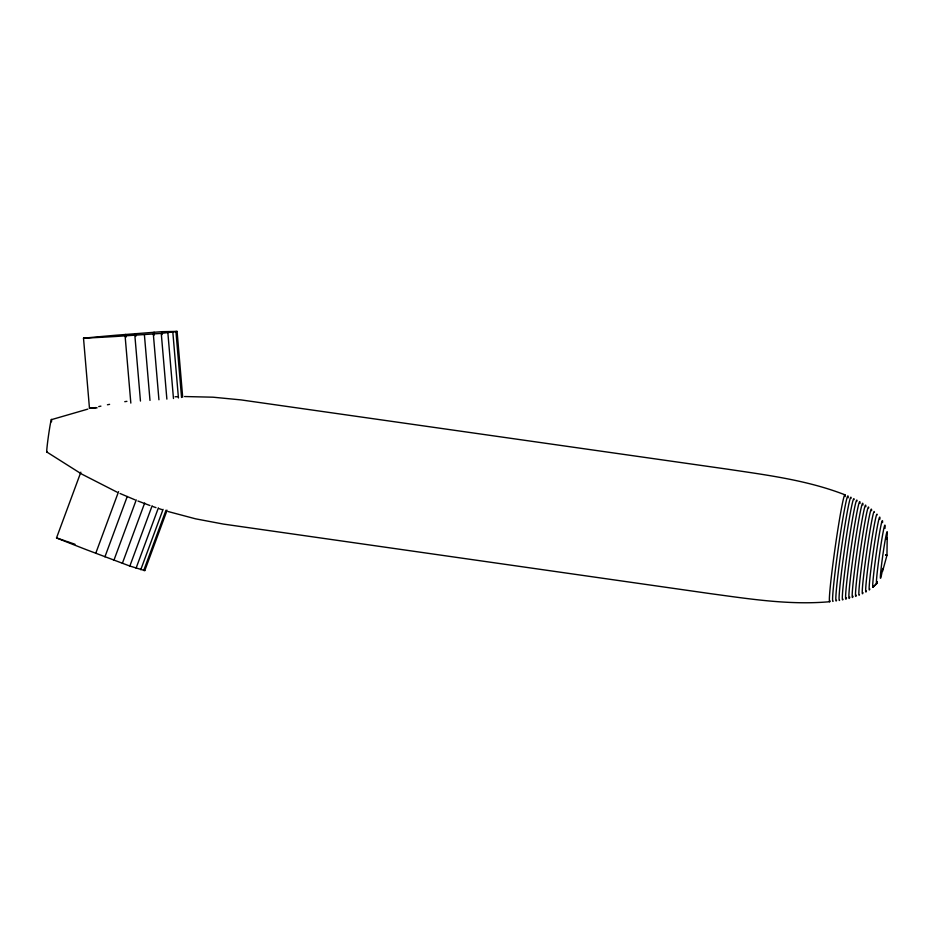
<?xml version="1.0" encoding="UTF-8"?>
<svg xmlns="http://www.w3.org/2000/svg" width="934" height="934" viewBox="0 0 934 934"><rect width="100%" height="100%" fill="white"/><g stroke="black" fill="none" stroke-linecap="round" stroke-linejoin="round"><path stroke-width="1.4" d="M885.549 555.228L886.95 555.24L887.207 537.891M882.537 571.445L886.926 555.473M167.093 510.244L144.782 570.592L129.849 566.051L86.769 549.846A706.279 126.277 20.3 0 1 64.878 541.253L56.519 537.926L80.838 472.184M95.747 553.313L118.56 491.634M104.923 556.839L127.246 496.491M113.925 560.237L136.247 499.888M122.354 563.354L144.677 503.017M129.849 566.051L152.16 505.703M136.072 568.199L158.395 507.851M140.765 569.705L163.076 509.357M143.708 570.511L166.018 510.174M177.086 331.407L161.932 331.675L116.085 335.213A706.279 113.878 -4.9 0 0 92.524 337.326L83.5 338.213L92.349 337.769A706.279 113.878 -4.9 0 0 115.582 336.497L161.267 333.391L177.086 331.407L182.69 397.137M97.113 407.843L89.466 408.228L83.511 338.178M56.519 537.926L65.041 540.809M873.033 587.171L876.828 583.33M872.823 587.288L876.559 583.75M51.335 419.681L87.808 409.115M98.724 406.594L100.907 406.127M107.433 404.772L109.605 404.352M124.759 401.678L126.919 401.34M829.555 601.729C789.709 605.29 749.85 598.986 710.447 593.65L223.296 524.067L195.556 518.825L168.097 511.528M89.477 408.193L96.027 407.574M175.067 396.763L178.254 396.658M184.605 396.53L212.999 397.195L241.112 399.915L728.286 469.288C767.596 475.173 807.583 480.274 844.85 494.775M885.677 554.878L886.95 555.24M159.013 508.633L162.037 509.625M152.978 506.59L155.99 507.629M149.965 505.527L137.94 501.009M134.951 499.818L120.031 493.491M117.054 492.148L81.655 474.052L46.945 452.091M143.929 569.95L144.782 570.592M175.954 331.768L181.558 397.487M172.837 332.224L178.441 397.954M167.863 332.784L173.467 398.514M161.932 331.675L162.177 334.524M161.267 333.391L166.871 399.122M154.052 332.177L154.297 335.026M153.328 334.033L158.932 399.764M144.396 334.687L149.989 400.417M135.523 333.566L135.769 336.427M134.846 335.329L140.45 401.06M125.705 334.384L125.95 337.244M125.098 335.936L130.83 403.091M882.7 568.444A23.63 0.969 -81.9 0 1 880.634 573.009A23.63 0.969 -81.9 0 1 885.42 538.825A23.63 0.969 -81.9 0 1 886.798 539.14M877.318 581.625A29.573 1.203 -81.9 0 1 879.7 553.162A29.573 1.203 -81.9 0 1 884.988 528.422M873.348 586.365A33.624 1.366 -81.9 0 1 876.454 552.543A33.624 1.366 -81.9 0 1 882.56 522.55M869.846 588.945A36.776 1.494 -81.9 0 1 873.243 551.959A36.776 1.494 -81.9 0 1 879.91 519.164M866.413 591A39.356 1.611 -81.9 0 1 869.647 554.189A39.356 1.611 -81.9 0 1 877.166 514.867M863.028 592.67A41.563 1.693 -81.9 0 1 866.448 553.804A41.563 1.693 -81.9 0 1 874.387 512.287M859.467 594.689A43.478 1.775 -81.9 0 1 863.693 550.336A43.478 1.775 -81.9 0 1 871.597 510.653M856.361 595.25A45.171 1.845 -81.9 0 1 860.074 553.01A45.171 1.845 -81.9 0 1 868.713 507.886M853.069 596.266A46.688 1.903 -81.9 0 1 857.143 550.955A46.688 1.903 -81.9 0 1 865.853 506.707M849.8 597.13A48.043 1.961 -81.9 0 1 853.98 550.5A48.043 1.961 -81.9 0 1 862.958 504.967M846.531 597.877A49.28 2.008 -81.9 0 1 850.827 550.044A49.28 2.008 -81.9 0 1 860.027 503.333M843.04 599.243A50.401 2.055 -81.9 0 1 847.687 549.589A50.401 2.055 -81.9 0 1 857.062 501.033M839.584 600.282A51.44 2.102 -81.9 0 1 844.803 547.324A51.44 2.102 -81.9 0 1 854.108 499.585M836.572 600.282A52.386 2.137 -81.9 0 1 841.394 548.69A52.386 2.137 -81.9 0 1 851.143 498.219M833.128 601.192A53.25 2.172 -81.9 0 1 838.802 544.475A53.25 2.172 -81.9 0 1 848.2 497.764M830.151 601.029A54.055 2.207 -81.9 0 1 835.393 545.876A54.055 2.207 -81.9 0 1 845.212 496.549M47.12 451.531A16.602 0.677 -81.9 0 1 48.731 433.971A16.602 0.677 -81.9 0 1 51.498 421.818M66.291 541.241A706.279 126.277 20.3 0 1 75.024 544.277"/></g></svg>
